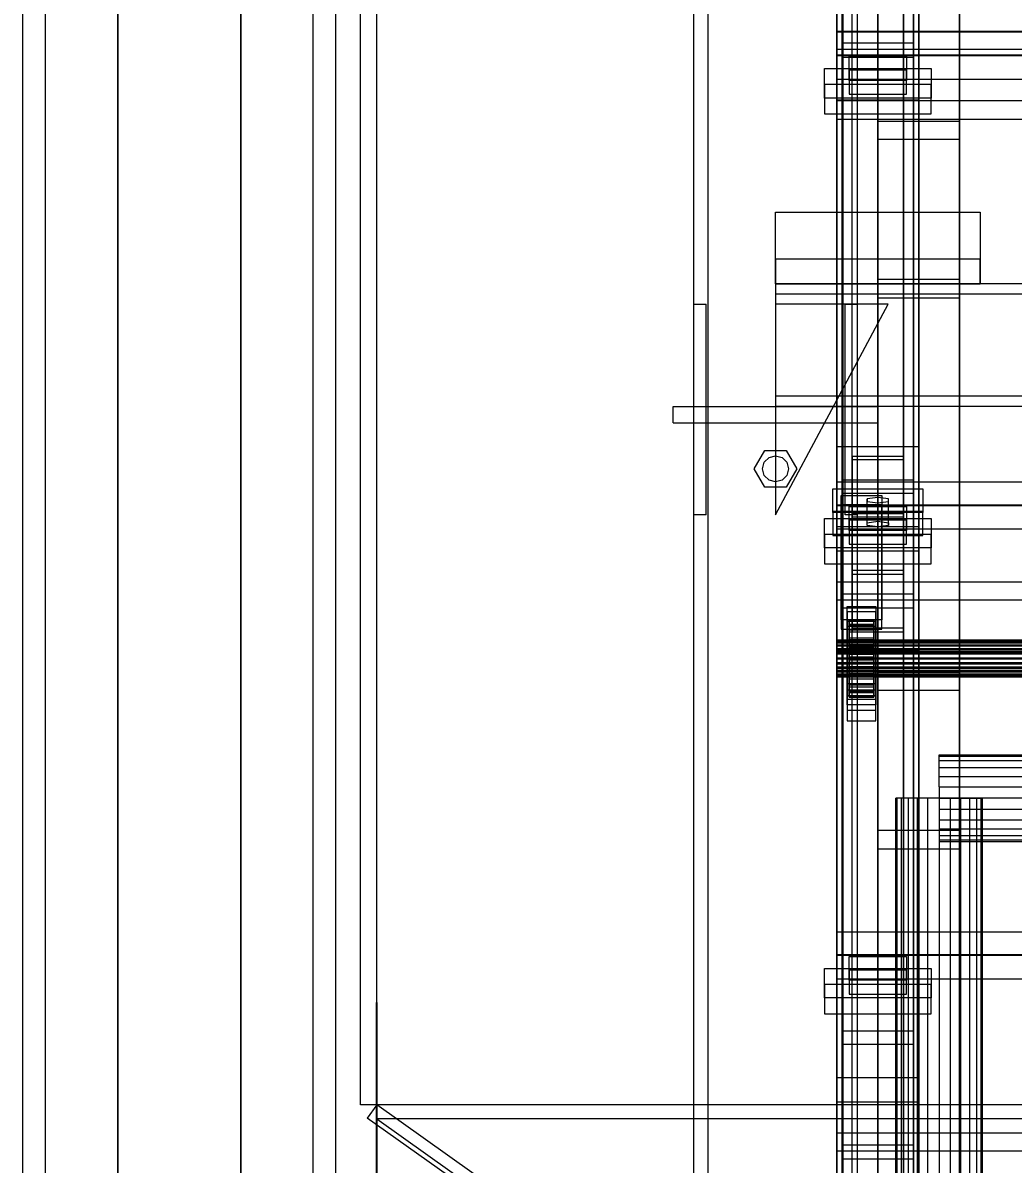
# Model space of a CAD drawing. Header units: millimetres. Extents: x -1970 to 59977, y -65068 to 6837.
# Drawn here: x -1898 to -1414, y -33629 to -33071 of the extents above; entities that cross this region are included whole.
import ezdxf

# ---------------------------------------------------------------- set-up
doc = ezdxf.new("R2010")
doc.units = ezdxf.units.MM
for name, color, linetype, lineweight in [('COTAS_O', 1, 'Continuous', 0), ('frontal_C03', 7, 'Continuous', 0), ('frontal_mezcladora', 7, 'Continuous', 0), ('frontal_tolva', 7, 'Continuous', 0)]:
    doc.layers.add(name, color=color, linetype=linetype, lineweight=lineweight)
doc.dimstyles.new('R19_100', dxfattribs={"dimtxt": 250, "dimasz": 150, "dimexe": 150, "dimexo": 80, "dimgap": 100, "dimtad": 1, "dimtih": 1, "dimtoh": 1, "dimdsep": 46, "dimcen": 0.09, "dimadec": 0, "dimazin": 0, "dimtfac": 1, "dimtdec": 4, "dimtofl": 0, "dimtmove": 0, "dimatfit": 3, "dimfxl": 1, "dimtolj": 1, "dimtzin": 0, "dimarcsym": 0})

# ---------------------------------------------------------------- blocks, each defined once
blk = doc.blocks.new('*D38')
at = {"layer": 'COTAS_O', "color": 0, "lineweight": -2, "transparency": 16777216}
for p, q in [((-1645, -31700), (-875, -31700)), ((-1025, -34250), (-1025, -31850)), ((-1645, -34400), (-875, -34400))]:
    blk.add_line(p, q, dxfattribs=at)
at = {"layer": 'COTAS_O', "color": 0, "transparency": 16777216}
for points in [[(-1050, -31850), (-1000, -31850), (-1025, -31700)], [(-1050, -34250), (-1000, -34250), (-1025, -34400)]]:
    blk.add_solid(points, dxfattribs=at)
at = {"layer": 'Defpoints', "color": 0, "transparency": 16777216}
for p in [(-1725, -31700), (-1025, -31700), (-1725, -34400)]:
    blk.add_point(p, dxfattribs=at)
blk = doc.blocks.new('*D39')
at = {"layer": 'COTAS_O', "color": 0, "lineweight": -2, "transparency": 16777216}
for p, q in [((-1725, -34320), (-1725, -33550)), ((1725, -34320), (1725, -33550)), ((-1575, -33700), (1575, -33700))]:
    blk.add_line(p, q, dxfattribs=at)
at = {"layer": 'COTAS_O', "color": 0, "transparency": 16777216}
for points in [[(-1575, -33675), (-1575, -33725), (-1725, -33700)], [(1575, -33675), (1575, -33725), (1725, -33700)]]:
    blk.add_solid(points, dxfattribs=at)
at = {"layer": 'Defpoints', "color": 0, "transparency": 16777216}
for p in [(1725, -33700), (-1725, -34400), (1725, -34400)]:
    blk.add_point(p, dxfattribs=at)

msp = doc.modelspace()

# ---------------------------------------------------------------- linework, layer by layer
at = {"layer": 'frontal_C03'}
for p, q in [((-1500, -34875.113), (-1500, -32314.944)), ((-1500, -32318.841), (-1500, -34879.011)), ((-1492.5, -33340.464), (-1492.5, -32745.504)), ((-1467.5, -32745.504), (-1467.5, -33340.464)), ((-1497.5, -33080.782), (-1497.5, -32755.314)), ((-1462.5, -32755.314), (-1462.5, -33080.782)), ((-1497.5, -33087.519), (-1497.5, -32762.051)), ((-1462.5, -33087.519), (-1462.5, -32762.051)), ((-1492.5, -33366.821), (-1492.5, -32771.861)), ((-1467.5, -33366.821), (-1467.5, -32771.861)), ((-1480, -33196.342), (-1480, -32849.435)), ((-1440, -32849.435), (-1440, -33196.342)), ((-1480, -32858.418), (-1480, -33205.325)), ((-1440, -33205.325), (-1440, -32858.418)), ((-1500, -33108.512), (-1500, -32883.936)), ((-1460, -33108.512), (-1460, -32883.936)), ((-1570, -35975), (-1570, -32996.942)), ((-1563, -35975), (-1563, -32996.942)), ((-1497, -35975), (-1497, -32996.942)), ((-1490, -35975), (-1490, -32996.942)), ((-1500, -33278.176), (-1500, -33008.685)), ((-1460, -33008.685), (-1460, -33278.176)), ((-1497.5, -33350.274), (-1497.5, -33024.805)), ((-1462.5, -33024.805), (-1462.5, -33350.274)), ((-1497.5, -33357.011), (-1497.5, -33031.542)), ((-1462.5, -33357.011), (-1462.5, -33031.542)), ((-1500, -33317.154), (-1500, -33047.663)), ((-1460, -33317.154), (-1460, -33047.663)), ((-1500, -33059.789), (-1500, -33108.512)), ((-1500, -33329.281), (-1500, -33059.789)), ((-1460, -33108.512), (-1460, -33059.789)), ((-1460, -33059.789), (-1460, -33329.281)), ((-1500, -33083.77), (-1500, -33074.787)), ((-1500, -33074.787), (1500, -33074.787)), ((-1500, -33108.893), (-1500, -33074.787)), ((-1500, -33086.595), (-1500, -33075.187)), ((-1500, -33075.187), (1500, -33075.187)), ((-1500, -33086.88), (-1500, -33075.187)), ((1500, -33083.77), (-1500, -33083.77)), ((-1500, -33083.77), (-1500, -33117.876)), ((-1462.5, -33080.782), (-1497.5, -33080.782)), ((-1497.5, -33080.782), (-1497.5, -33087.519)), ((-1462.5, -33087.519), (-1462.5, -33080.782)), ((1500, -33086.595), (-1500, -33086.595)), ((-1500, -33086.595), (-1500, -33098.289)), ((1500, -33086.88), (-1500, -33086.88)), ((-1500, -33086.88), (-1500, -33098.289)), ((-1497.5, -33087.519), (-1462.5, -33087.519)), ((-1494, -33094.004), (-1494, -33087.267)), ((-1494, -33087.267), (-1466, -33087.267)), ((-1494, -33098.96), (-1494, -33087.267)), ((-1466, -33087.267), (-1466, -33094.004)), ((-1466, -33087.267), (-1466, -33098.96)), ((-1506, -33107.567), (-1506, -33093.194)), ((-1506, -33093.194), (-1454, -33093.194)), ((-1506, -33100.989), (-1506, -33093.194)), ((-1466, -33094.004), (-1494, -33094.004)), ((-1494, -33094.004), (-1494, -33105.698)), ((-1466, -33105.698), (-1466, -33094.004)), ((-1454, -33093.194), (-1454, -33107.567)), ((-1454, -33093.194), (-1454, -33100.989)), ((-1454, -33100.989), (-1506, -33100.989)), ((-1506, -33100.989), (-1506, -33115.362)), ((-1500, -33098.289), (1500, -33098.289)), ((-1466, -33098.96), (-1494, -33098.96)), ((-1494, -33098.96), (-1494, -33105.698)), ((-1466, -33105.698), (-1466, -33098.96)), ((-1454, -33115.362), (-1454, -33100.989)), ((-1454, -33107.567), (-1506, -33107.567)), ((-1506, -33107.567), (-1506, -33115.362)), ((-1494, -33105.698), (-1466, -33105.698)), ((-1454, -33115.362), (-1454, -33107.567)), ((-1500, -33108.512), (-1460, -33108.512)), ((-1500, -33378.004), (-1500, -33108.512)), ((1500, -33108.893), (-1500, -33108.893)), ((-1500, -33108.893), (-1500, -33117.876)), ((-1460, -33378.004), (-1460, -33108.512)), ((-1506, -33115.362), (-1454, -33115.362)), ((-1500, -33117.876), (1500, -33117.876)), ((-1480, -33127.91), (-1480, -33118.927)), ((-1480, -33118.927), (-1440, -33118.927)), ((-1480, -33465.833), (-1480, -33118.927)), ((-1440, -33118.927), (-1440, -33127.91)), ((-1440, -33118.927), (-1440, -33465.833)), ((-1440, -33127.91), (-1480, -33127.91)), ((-1480, -33127.91), (-1480, -33474.816)), ((-1440, -33474.816), (-1440, -33127.91)), ((-1530, -33186.434), (-1530, -33163.387)), ((-1530, -33163.387), (-1430, -33163.387)), ((-1530, -33198.434), (-1530, -33163.387)), ((-1430, -33163.387), (-1430, -33186.434)), ((-1430, -33163.387), (-1430, -33198.434)), ((-1430, -33186.434), (-1530, -33186.434)), ((-1530, -33186.434), (-1530, -33198.434)), ((-1430, -33198.434), (-1430, -33186.434)), ((-1440, -33196.342), (-1480, -33196.342)), ((-1480, -33196.342), (-1480, -33205.325)), ((-1440, -33205.325), (-1440, -33196.342)), ((-1530, -33198.434), (-1530, -33203.434)), ((1530, -33198.434), (-1530, -33198.434)), ((-1530, -33198.434), (-1430, -33198.434)), ((-1570, -33311.434), (-1570, -33208.434)), ((-1570, -33208.434), (-1564, -33208.434)), ((-1564, -33311.434), (-1564, -33208.434)), ((1530, -33203.434), (-1530, -33203.434)), ((-1530, -33203.434), (-1530, -33253.434)), ((-1530, -33311.434), (-1475, -33208.434)), ((-1475, -33208.434), (-1530, -33208.434)), ((-1530, -33208.434), (-1530, -33311.434)), ((-1496, -33311.434), (-1496, -33208.434)), ((-1496, -33208.434), (-1490, -33208.434)), ((-1490, -33311.434), (-1490, -33208.434)), ((-1480, -33205.325), (-1440, -33205.325)), ((-1580, -33258.434), (-1480, -33258.434)), ((-1580, -33266.434), (-1580, -33258.434)), ((-1530, -33253.434), (-1530, -33258.434)), ((1530, -33253.434), (-1530, -33253.434)), ((1530, -33258.434), (-1530, -33258.434)), ((-1480, -33266.434), (-1480, -33258.434)), ((-1580, -33266.434), (-1480, -33266.434)), ((-1570, -33266.434), (-1563, -33266.434)), ((-1570, -35975), (-1570, -33266.434)), ((-1563, -35975), (-1563, -33266.434)), ((-1563, -33266.434), (-1497, -33266.434)), ((-1497, -33266.434), (-1490, -33266.434)), ((-1497, -35975), (-1497, -33266.434)), ((-1490, -35975), (-1490, -33266.434)), ((-1540.4, -33288.934), (-1535.2, -33279.927)), ((-1535.2, -33279.927), (-1524.8, -33279.927)), ((-1524.8, -33279.927), (-1519.6, -33288.934)), ((-1460, -33278.176), (-1500, -33278.176)), ((-1500, -33278.176), (-1500, -33317.154)), ((-1500, -33547.668), (-1500, -33278.176)), ((-1460, -33317.154), (-1460, -33278.176)), ((-1460, -33278.176), (-1460, -33547.668)), ((-1536.4, -33288.934), (-1535.543, -33285.734)), ((-1535.543, -33285.734), (-1533.2, -33283.391)), ((-1533.2, -33283.391), (-1530, -33282.534)), ((-1530, -33282.534), (-1526.8, -33283.391)), ((-1526.8, -33283.391), (-1524.457, -33285.734)), ((-1524.457, -33285.734), (-1523.6, -33288.934)), ((-1492.5, -33312.65), (-1492.5, -33282.68)), ((-1492.5, -33282.68), (-1467.5, -33282.68)), ((-1492.5, -33282.68), (-1492.5, -33338.657)), ((-1467.5, -33284.487), (-1492.5, -33284.487)), ((-1492.5, -33284.487), (-1492.5, -33310.844)), ((-1492.5, -33879.447), (-1492.5, -33284.487)), ((-1467.5, -33282.68), (-1467.5, -33312.65)), ((-1467.5, -33338.657), (-1467.5, -33282.68)), ((-1467.5, -33310.844), (-1467.5, -33284.487)), ((-1467.5, -33284.487), (-1467.5, -33879.447)), ((-1535.2, -33297.94), (-1540.4, -33288.934)), ((-1535.543, -33292.134), (-1536.4, -33288.934)), ((-1533.2, -33294.476), (-1535.543, -33292.134)), ((-1524.457, -33292.134), (-1526.8, -33294.476)), ((-1519.6, -33288.934), (-1524.8, -33297.94)), ((-1523.6, -33288.934), (-1524.457, -33292.134)), ((-1530, -33295.334), (-1533.2, -33294.476)), ((-1526.8, -33294.476), (-1530, -33295.334)), ((-1500, -33306.68), (-1500, -33295.272)), ((-1500, -33295.272), (1500, -33295.272)), ((-1500, -33306.965), (-1500, -33295.272)), ((-1497.5, -33301.034), (-1497.5, -33294.297)), ((-1497.5, -33294.297), (-1462.5, -33294.297)), ((-1497.5, -33619.765), (-1497.5, -33294.297)), ((-1462.5, -33294.297), (-1462.5, -33301.034)), ((-1462.5, -33294.297), (-1462.5, -33619.765)), ((-1524.8, -33297.94), (-1535.2, -33297.94)), ((-1502, -33309.888), (-1502, -33298.659)), ((-1502, -33298.659), (-1458, -33298.659)), ((-1502, -33310.353), (-1502, -33298.659)), ((-1498, -33306.519), (-1498, -33302.028)), ((-1498, -33302.028), (-1478, -33302.028)), ((-1498, -33362.834), (-1498, -33302.028)), ((-1462.5, -33301.034), (-1497.5, -33301.034)), ((-1497.5, -33626.502), (-1497.5, -33301.034)), ((-1480, -33302.926), (-1485.196, -33303.6)), ((-1474.804, -33303.6), (-1480, -33302.926)), ((-1480, -33314.62), (-1480, -33302.926)), ((-1478, -33302.028), (-1478, -33306.519)), ((-1478, -33302.028), (-1478, -33362.834)), ((-1462.5, -33626.502), (-1462.5, -33301.034)), ((-1458, -33298.659), (-1458, -33309.888)), ((-1458, -33298.659), (-1458, -33310.353)), ((1500, -33306.68), (-1500, -33306.68)), ((-1500, -33306.68), (-1500, -33318.373)), ((1500, -33306.965), (-1500, -33306.965)), ((-1500, -33306.965), (-1500, -33318.373)), ((-1478, -33306.519), (-1498, -33306.519)), ((-1498, -33306.519), (-1498, -33367.325)), ((-1494, -33314.089), (-1494, -33307.352)), ((-1494, -33307.352), (-1466, -33307.352)), ((-1494, -33319.045), (-1494, -33307.352)), ((-1485.196, -33303.6), (-1485.196, -33304.947)), ((-1485.196, -33315.293), (-1485.196, -33303.6)), ((-1485.196, -33304.947), (-1480, -33305.621)), ((-1485.196, -33316.641), (-1485.196, -33304.947)), ((-1480, -33305.621), (-1474.804, -33304.947)), ((-1480, -33305.621), (-1480, -33317.314)), ((-1478, -33367.325), (-1478, -33306.519)), ((-1474.804, -33304.947), (-1474.804, -33303.6)), ((-1474.804, -33315.293), (-1474.804, -33303.6)), ((-1474.804, -33316.641), (-1474.804, -33304.947)), ((-1466, -33307.352), (-1466, -33314.089)), ((-1466, -33307.352), (-1466, -33319.045)), ((-1564, -33311.434), (-1570, -33311.434)), ((-1506, -33327.651), (-1506, -33313.278)), ((-1506, -33313.278), (-1454, -33313.278)), ((-1506, -33321.074), (-1506, -33313.278)), ((-1458, -33309.888), (-1502, -33309.888)), ((-1502, -33309.888), (-1502, -33321.581)), ((-1458, -33310.353), (-1502, -33310.353)), ((-1502, -33310.353), (-1502, -33321.581)), ((-1490, -33311.434), (-1496, -33311.434)), ((-1466, -33314.089), (-1494, -33314.089)), ((-1494, -33314.089), (-1494, -33325.782)), ((-1492.5, -33310.844), (-1467.5, -33310.844)), ((-1492.5, -33905.804), (-1492.5, -33310.844)), ((-1467.5, -33312.65), (-1492.5, -33312.65)), ((-1492.5, -33312.65), (-1492.5, -33368.627)), ((-1467.5, -33905.804), (-1467.5, -33310.844)), ((-1467.5, -33312.65), (-1467.5, -33368.627)), ((-1466, -33325.782), (-1466, -33314.089)), ((-1458, -33321.581), (-1458, -33309.888)), ((-1458, -33321.581), (-1458, -33310.353)), ((-1454, -33313.278), (-1454, -33327.651)), ((-1454, -33313.278), (-1454, -33321.074)), ((-1500, -33317.154), (-1460, -33317.154)), ((-1500, -33586.646), (-1500, -33317.154)), ((-1500, -33318.373), (1500, -33318.373)), ((-1466, -33319.045), (-1494, -33319.045)), ((-1494, -33319.045), (-1494, -33325.782)), ((-1485.196, -33315.293), (-1480, -33314.62)), ((-1485.196, -33316.641), (-1485.196, -33315.293)), ((-1480, -33317.314), (-1485.196, -33316.641)), ((-1480, -33314.62), (-1474.804, -33315.293)), ((-1474.804, -33316.641), (-1480, -33317.314)), ((-1474.804, -33315.293), (-1474.804, -33316.641)), ((-1466, -33325.782), (-1466, -33319.045)), ((-1460, -33586.646), (-1460, -33317.154)), ((-1454, -33321.074), (-1506, -33321.074)), ((-1506, -33321.074), (-1506, -33335.447)), ((-1502, -33321.581), (-1458, -33321.581)), ((-1454, -33335.447), (-1454, -33321.074)), ((-1454, -33327.651), (-1506, -33327.651)), ((-1506, -33327.651), (-1506, -33335.447)), ((-1460, -33329.281), (-1500, -33329.281)), ((-1500, -33329.281), (-1500, -33378.004)), ((-1500, -33598.772), (-1500, -33329.281)), ((-1494, -33325.782), (-1466, -33325.782)), ((-1460, -33378.004), (-1460, -33329.281)), ((-1460, -33329.281), (-1460, -33598.772)), ((-1454, -33335.447), (-1454, -33327.651)), ((-1506, -33335.447), (-1454, -33335.447)), ((-1467.5, -33338.657), (-1492.5, -33338.657)), ((-1492.5, -33338.657), (-1492.5, -33368.627)), ((-1492.5, -33366.821), (-1492.5, -33340.464)), ((-1492.5, -33340.464), (-1467.5, -33340.464)), ((-1467.5, -33368.627), (-1467.5, -33338.657)), ((-1467.5, -33340.464), (-1467.5, -33366.821)), ((-1500, -33353.261), (-1500, -33344.278)), ((-1500, -33344.278), (1500, -33344.278)), ((-1500, -33378.384), (-1500, -33344.278)), ((1500, -33353.261), (-1500, -33353.261)), ((-1500, -33353.261), (-1500, -33387.367)), ((-1462.5, -33350.274), (-1497.5, -33350.274)), ((-1497.5, -33350.274), (-1497.5, -33357.011)), ((-1462.5, -33357.011), (-1462.5, -33350.274)), ((-1497.5, -33357.011), (-1462.5, -33357.011)), ((-1495, -33358.936), (-1495, -33356.241)), ((-1495, -33356.241), (-1481, -33356.241)), ((-1495, -33397.168), (-1495, -33356.241)), ((-1481, -33358.936), (-1495, -33358.936)), ((-1495, -33358.936), (-1495, -33399.863)), ((-1481, -33356.241), (-1481, -33358.936)), ((-1481, -33356.241), (-1481, -33397.168)), ((-1481, -33399.863), (-1481, -33358.936)), ((-1478, -33362.834), (-1498, -33362.834)), ((-1498, -33362.834), (-1498, -33367.325)), ((-1495, -33366.122), (-1495, -33363.428)), ((-1495, -33363.428), (-1481, -33363.428)), ((-1495, -33404.355), (-1495, -33363.428)), ((-1494, -33372.651), (-1494, -33362.657)), ((-1494, -33362.657), (-1494, -33363.478)), ((-1494, -33362.657), (-1482, -33362.657)), ((-1494, -33363.131), (-1494, -33362.657)), ((-1494, -33372.875), (-1494, -33363.131)), ((-1494, -33363.131), (-1482, -33363.131)), ((-1494, -33364.866), (-1494, -33363.131)), ((-1494, -33373.04), (-1494, -33363.478)), ((-1494, -33363.478), (-1494, -33365.536)), ((-1494, -33363.478), (-1482, -33363.478)), ((-1482, -33363.478), (-1482, -33362.657)), ((-1482, -33362.657), (-1482, -33372.651)), ((-1482, -33362.657), (-1482, -33363.131)), ((-1482, -33363.131), (-1482, -33372.875)), ((-1482, -33363.131), (-1482, -33364.866)), ((-1482, -33365.536), (-1482, -33363.478)), ((-1482, -33363.478), (-1482, -33373.04)), ((-1481, -33363.428), (-1481, -33366.122)), ((-1481, -33363.428), (-1481, -33404.355)), ((-1478, -33367.325), (-1478, -33362.834)), ((-1498, -33367.325), (-1478, -33367.325)), ((-1481, -33366.122), (-1495, -33366.122)), ((-1495, -33366.122), (-1495, -33407.05)), ((-1494, -33373.697), (-1494, -33364.866)), ((-1494, -33364.866), (-1482, -33364.866)), ((-1494, -33367.745), (-1494, -33364.866)), ((-1494, -33374.015), (-1494, -33365.536)), ((-1494, -33365.536), (-1494, -33368.693)), ((-1494, -33365.536), (-1482, -33365.536)), ((-1494, -33375.061), (-1494, -33367.745)), ((-1494, -33367.745), (-1482, -33367.745)), ((-1494, -33371.571), (-1494, -33367.745)), ((-1494, -33375.51), (-1494, -33368.693)), ((-1494, -33368.693), (-1494, -33372.732)), ((-1494, -33368.693), (-1482, -33368.693)), ((-1467.5, -33366.821), (-1492.5, -33366.821)), ((-1492.5, -33368.627), (-1467.5, -33368.627)), ((-1482, -33364.866), (-1482, -33373.697)), ((-1482, -33364.866), (-1482, -33367.745)), ((-1482, -33368.693), (-1482, -33365.536)), ((-1482, -33365.536), (-1482, -33374.015)), ((-1482, -33367.745), (-1482, -33375.061)), ((-1482, -33367.745), (-1482, -33371.571)), ((-1482, -33372.732), (-1482, -33368.693)), ((-1482, -33368.693), (-1482, -33375.51)), ((-1481, -33407.05), (-1481, -33366.122)), ((-1500, -33372.875), (-1500, -33372.651)), ((-1500, -33372.651), (-1500, -33373.04)), ((-1500, -33372.651), (1500, -33372.651)), ((-1500, -33373.697), (-1500, -33372.875)), ((-1500, -33372.875), (1500, -33372.875)), ((-1500, -33373.04), (-1500, -33374.015)), ((-1500, -33373.04), (1500, -33373.04)), ((-1500, -33375.061), (-1500, -33373.697)), ((-1500, -33373.697), (1500, -33373.697)), ((-1500, -33374.015), (-1500, -33375.51)), ((-1500, -33374.015), (1500, -33374.015)), ((-1500, -33376.873), (-1500, -33375.061)), ((-1500, -33375.061), (1500, -33375.061)), ((-1500, -33375.51), (-1500, -33377.423)), ((-1500, -33375.51), (1500, -33375.51)), ((-1494, -33376.873), (-1494, -33371.571)), ((-1494, -33371.571), (-1482, -33371.571)), ((-1494, -33376.083), (-1494, -33371.571)), ((-1494, -33373.04), (-1494, -33372.651)), ((-1482, -33372.651), (-1494, -33372.651)), ((-1494, -33372.651), (-1494, -33372.875)), ((-1494, -33377.423), (-1494, -33372.732)), ((-1494, -33372.732), (-1494, -33377.378)), ((-1494, -33372.732), (-1482, -33372.732)), ((-1482, -33372.875), (-1494, -33372.875)), ((-1494, -33372.875), (-1494, -33373.697)), ((-1494, -33374.015), (-1494, -33373.04)), ((-1482, -33373.04), (-1494, -33373.04)), ((-1482, -33373.697), (-1494, -33373.697)), ((-1494, -33373.697), (-1494, -33375.061)), ((-1494, -33375.51), (-1494, -33374.015)), ((-1482, -33374.015), (-1494, -33374.015)), ((-1482, -33375.061), (-1494, -33375.061)), ((-1494, -33375.061), (-1494, -33376.873)), ((-1494, -33377.423), (-1494, -33375.51)), ((-1482, -33375.51), (-1494, -33375.51)), ((-1482, -33371.571), (-1482, -33376.873)), ((-1482, -33371.571), (-1482, -33376.083)), ((-1482, -33372.651), (-1482, -33373.04)), ((-1482, -33372.875), (-1482, -33372.651)), ((-1482, -33377.378), (-1482, -33372.732)), ((-1482, -33372.732), (-1482, -33377.423)), ((-1482, -33373.697), (-1482, -33372.875)), ((-1482, -33373.04), (-1482, -33374.015)), ((-1482, -33375.061), (-1482, -33373.697)), ((-1482, -33374.015), (-1482, -33375.51)), ((-1482, -33376.873), (-1482, -33375.061)), ((-1482, -33375.51), (-1482, -33377.423)), ((-1500, -33379.011), (-1500, -33376.873)), ((-1500, -33376.873), (1500, -33376.873)), ((-1500, -33377.423), (-1500, -33379.624)), ((-1500, -33377.423), (1500, -33377.423)), ((-1500, -33378.004), (-1460, -33378.004)), ((-1500, -33647.495), (-1500, -33378.004)), ((1500, -33378.384), (-1500, -33378.384)), ((-1500, -33378.384), (-1500, -33387.367)), ((-1500, -33381.328), (-1500, -33379.011)), ((-1500, -33379.011), (1500, -33379.011)), ((-1500, -33379.624), (-1500, -33381.963)), ((1500, -33379.624), (-1500, -33379.624)), ((-1500, -33383.667), (-1500, -33381.328)), ((-1500, -33381.328), (1500, -33381.328)), ((-1494, -33379.011), (-1494, -33376.083)), ((-1494, -33376.083), (-1482, -33376.083)), ((-1494, -33380.975), (-1494, -33376.083)), ((-1482, -33376.873), (-1494, -33376.873)), ((-1494, -33376.873), (-1494, -33379.011)), ((-1494, -33377.378), (-1494, -33379.624)), ((-1482, -33377.378), (-1494, -33377.378)), ((-1494, -33377.378), (-1494, -33382.316)), ((-1494, -33379.624), (-1494, -33377.423)), ((-1482, -33377.423), (-1494, -33377.423)), ((-1482, -33379.011), (-1494, -33379.011)), ((-1494, -33379.011), (-1494, -33381.328)), ((-1494, -33379.624), (-1482, -33379.624)), ((-1494, -33381.963), (-1494, -33379.624)), ((-1494, -33381.328), (-1494, -33380.975)), ((-1494, -33380.975), (-1482, -33380.975)), ((-1494, -33385.912), (-1494, -33380.975)), ((-1482, -33381.328), (-1494, -33381.328)), ((-1494, -33381.328), (-1494, -33383.667)), ((-1482, -33376.083), (-1482, -33379.011)), ((-1482, -33376.083), (-1482, -33380.975)), ((-1482, -33379.011), (-1482, -33376.873)), ((-1482, -33379.624), (-1482, -33377.378)), ((-1482, -33382.316), (-1482, -33377.378)), ((-1482, -33377.423), (-1482, -33379.624)), ((-1482, -33381.328), (-1482, -33379.011)), ((-1482, -33379.624), (-1482, -33381.963)), ((-1482, -33380.975), (-1482, -33381.328)), ((-1482, -33380.975), (-1482, -33385.912)), ((-1482, -33383.667), (-1482, -33381.328)), ((-1460, -33647.495), (-1460, -33378.004)), ((-1500, -33381.963), (-1500, -33384.28)), ((-1500, -33381.963), (1500, -33381.963)), ((-1500, -33385.868), (-1500, -33383.667)), ((-1500, -33383.667), (1500, -33383.667)), ((-1500, -33384.28), (-1500, -33386.418)), ((-1500, -33384.28), (1500, -33384.28)), ((-1500, -33387.781), (-1500, -33385.868)), ((-1500, -33385.868), (1500, -33385.868)), ((-1500, -33386.418), (-1500, -33388.23)), ((-1500, -33386.418), (1500, -33386.418)), ((-1494, -33384.28), (-1494, -33381.963)), ((-1494, -33381.963), (-1494, -33382.316)), ((-1482, -33381.963), (-1494, -33381.963)), ((-1494, -33382.316), (-1494, -33387.207)), ((-1494, -33382.316), (-1482, -33382.316)), ((-1494, -33383.667), (-1494, -33385.912)), ((-1482, -33383.667), (-1494, -33383.667)), ((-1494, -33383.667), (-1494, -33385.868)), ((-1494, -33386.418), (-1494, -33384.28)), ((-1494, -33384.28), (-1494, -33387.207)), ((-1482, -33384.28), (-1494, -33384.28)), ((-1494, -33385.868), (-1494, -33390.559)), ((-1482, -33385.868), (-1494, -33385.868)), ((-1494, -33385.868), (-1494, -33387.781)), ((-1494, -33385.912), (-1482, -33385.912)), ((-1494, -33390.559), (-1494, -33385.912)), ((-1494, -33388.23), (-1494, -33386.418)), ((-1494, -33386.418), (-1494, -33391.72)), ((-1482, -33386.418), (-1494, -33386.418)), ((-1482, -33382.316), (-1482, -33381.963)), ((-1482, -33381.963), (-1482, -33384.28)), ((-1482, -33387.207), (-1482, -33382.316)), ((-1482, -33385.912), (-1482, -33383.667)), ((-1482, -33385.868), (-1482, -33383.667)), ((-1482, -33387.207), (-1482, -33384.28)), ((-1482, -33384.28), (-1482, -33386.418)), ((-1482, -33390.559), (-1482, -33385.868)), ((-1482, -33387.781), (-1482, -33385.868)), ((-1482, -33385.912), (-1482, -33390.559)), ((-1482, -33391.72), (-1482, -33386.418)), ((-1482, -33386.418), (-1482, -33388.23)), ((-1500, -33387.367), (1500, -33387.367)), ((-1500, -33389.276), (-1500, -33387.781)), ((-1500, -33387.781), (1500, -33387.781)), ((-1500, -33388.23), (-1500, -33389.594)), ((-1500, -33388.23), (1500, -33388.23)), ((-1500, -33390.251), (-1500, -33389.276)), ((-1500, -33389.276), (1500, -33389.276)), ((-1500, -33389.594), (-1500, -33390.416)), ((-1500, -33389.594), (1500, -33389.594)), ((-1500, -33390.64), (-1500, -33390.251)), ((-1500, -33390.251), (1500, -33390.251)), ((-1500, -33390.416), (-1500, -33390.64)), ((-1500, -33390.416), (1500, -33390.416)), ((-1500, -33390.64), (1500, -33390.64)), ((-1494, -33387.207), (-1494, -33391.72)), ((-1494, -33387.207), (-1482, -33387.207)), ((-1494, -33387.781), (-1494, -33394.598)), ((-1482, -33387.781), (-1494, -33387.781)), ((-1494, -33387.781), (-1494, -33389.276)), ((-1494, -33389.594), (-1494, -33388.23)), ((-1494, -33388.23), (-1494, -33395.546)), ((-1482, -33388.23), (-1494, -33388.23)), ((-1494, -33389.276), (-1494, -33397.754)), ((-1482, -33389.276), (-1494, -33389.276)), ((-1494, -33389.276), (-1494, -33390.251)), ((-1494, -33390.416), (-1494, -33389.594)), ((-1494, -33389.594), (-1494, -33398.425)), ((-1482, -33389.594), (-1494, -33389.594)), ((-1494, -33390.251), (-1494, -33399.813)), ((-1482, -33390.251), (-1494, -33390.251)), ((-1494, -33390.251), (-1494, -33390.64)), ((-1494, -33390.64), (-1494, -33390.416)), ((-1494, -33390.416), (-1494, -33400.16)), ((-1482, -33390.416), (-1494, -33390.416)), ((-1494, -33390.559), (-1482, -33390.559)), ((-1494, -33394.598), (-1494, -33390.559)), ((-1494, -33390.64), (-1494, -33400.634)), ((-1482, -33390.64), (-1494, -33390.64)), ((-1494, -33391.72), (-1494, -33395.546)), ((-1494, -33391.72), (-1482, -33391.72)), ((-1482, -33391.72), (-1482, -33387.207)), ((-1482, -33394.598), (-1482, -33387.781)), ((-1482, -33389.276), (-1482, -33387.781)), ((-1482, -33395.546), (-1482, -33388.23)), ((-1482, -33388.23), (-1482, -33389.594)), ((-1482, -33397.754), (-1482, -33389.276)), ((-1482, -33390.251), (-1482, -33389.276)), ((-1482, -33398.425), (-1482, -33389.594)), ((-1482, -33389.594), (-1482, -33390.416)), ((-1482, -33399.813), (-1482, -33390.251)), ((-1482, -33390.64), (-1482, -33390.251)), ((-1482, -33400.16), (-1482, -33390.416)), ((-1482, -33390.416), (-1482, -33390.64)), ((-1482, -33390.559), (-1482, -33394.598)), ((-1482, -33400.634), (-1482, -33390.64)), ((-1482, -33395.546), (-1482, -33391.72)), ((-1480, -33397.401), (-1480, -33388.418)), ((-1480, -33388.418), (-1440, -33388.418)), ((-1480, -33735.325), (-1480, -33388.418)), ((-1440, -33388.418), (-1440, -33397.401)), ((-1440, -33388.418), (-1440, -33735.325)), ((-1495, -33404.351), (-1495, -33394.02)), ((-1495, -33394.02), (-1481, -33394.02)), ((-1495, -33401.816), (-1495, -33394.02)), ((-1481, -33397.168), (-1495, -33397.168)), ((-1495, -33397.168), (-1495, -33399.863)), ((-1494, -33394.598), (-1482, -33394.598)), ((-1494, -33397.754), (-1494, -33394.598)), ((-1494, -33395.546), (-1494, -33398.425)), ((-1494, -33395.546), (-1482, -33395.546)), ((-1494, -33397.754), (-1482, -33397.754)), ((-1494, -33399.813), (-1494, -33397.754)), ((-1482, -33394.598), (-1482, -33397.754)), ((-1482, -33398.425), (-1482, -33395.546)), ((-1482, -33397.754), (-1482, -33399.813)), ((-1481, -33394.02), (-1481, -33404.351)), ((-1481, -33394.02), (-1481, -33401.816)), ((-1481, -33399.863), (-1481, -33397.168)), ((-1440, -33397.401), (-1480, -33397.401)), ((-1480, -33397.401), (-1480, -33744.308)), ((-1440, -33744.308), (-1440, -33397.401)), ((-1495, -33399.863), (-1481, -33399.863)), ((-1481, -33401.816), (-1495, -33401.816)), ((-1495, -33401.816), (-1495, -33412.147)), ((-1494, -33398.425), (-1494, -33400.16)), ((-1494, -33398.425), (-1482, -33398.425)), ((-1494, -33399.813), (-1482, -33399.813)), ((-1494, -33400.634), (-1494, -33399.813)), ((-1494, -33400.16), (-1494, -33400.634)), ((-1494, -33400.16), (-1482, -33400.16)), ((-1494, -33400.634), (-1482, -33400.634)), ((-1482, -33400.16), (-1482, -33398.425)), ((-1482, -33399.813), (-1482, -33400.634)), ((-1482, -33400.634), (-1482, -33400.16)), ((-1481, -33412.147), (-1481, -33401.816)), ((-1495, -33404.351), (-1495, -33412.147)), ((-1481, -33404.355), (-1495, -33404.355)), ((-1495, -33404.355), (-1495, -33407.05)), ((-1495, -33407.05), (-1481, -33407.05)), ((-1481, -33412.147), (-1481, -33404.351)), ((-1481, -33407.05), (-1481, -33404.355)), ((-1495, -33412.147), (-1481, -33412.147)), ((-1440, -33465.833), (-1480, -33465.833)), ((-1480, -33465.833), (-1480, -33474.816)), ((-1440, -33474.816), (-1440, -33465.833)), ((-1480, -33474.816), (-1440, -33474.816)), ((-1500, -33526.765), (-1500, -33515.356)), ((-1500, -33515.356), (1500, -33515.356)), ((-1500, -33527.05), (-1500, -33515.356)), ((1500, -33526.765), (-1500, -33526.765)), ((-1500, -33526.765), (-1500, -33538.458)), ((1500, -33527.05), (-1500, -33527.05)), ((-1500, -33527.05), (-1500, -33538.458)), ((-1494, -33534.174), (-1494, -33527.436)), ((-1494, -33527.436), (-1466, -33527.436)), ((-1494, -33539.13), (-1494, -33527.436)), ((-1466, -33527.436), (-1466, -33534.174)), ((-1466, -33527.436), (-1466, -33539.13)), ((-1506, -33547.736), (-1506, -33533.363)), ((-1506, -33533.363), (-1454, -33533.363)), ((-1506, -33541.159), (-1506, -33533.363)), ((-1466, -33534.174), (-1494, -33534.174)), ((-1494, -33534.174), (-1494, -33545.867)), ((-1466, -33545.867), (-1466, -33534.174)), ((-1454, -33533.363), (-1454, -33547.736)), ((-1454, -33533.363), (-1454, -33541.159)), ((-1454, -33541.159), (-1506, -33541.159)), ((-1506, -33541.159), (-1506, -33555.532)), ((-1500, -33538.458), (1500, -33538.458)), ((-1466, -33539.13), (-1494, -33539.13)), ((-1494, -33539.13), (-1494, -33545.867)), ((-1466, -33545.867), (-1466, -33539.13)), ((-1454, -33555.532), (-1454, -33541.159)), ((-1454, -33547.736), (-1506, -33547.736)), ((-1506, -33547.736), (-1506, -33555.532)), ((-1460, -33547.668), (-1500, -33547.668)), ((-1500, -33547.668), (-1500, -33586.646)), ((-1500, -33817.159), (-1500, -33547.668)), ((-1494, -33545.867), (-1466, -33545.867)), ((-1460, -33586.646), (-1460, -33547.668)), ((-1460, -33547.668), (-1460, -33817.159)), ((-1454, -33555.532), (-1454, -33547.736)), ((-1506, -33555.532), (-1454, -33555.532)), ((-1497.5, -33570.525), (-1497.5, -33563.788)), ((-1497.5, -33563.788), (-1462.5, -33563.788)), ((-1497.5, -33889.257), (-1497.5, -33563.788)), ((-1462.5, -33563.788), (-1462.5, -33570.525)), ((-1462.5, -33563.788), (-1462.5, -33889.257)), ((-1462.5, -33570.525), (-1497.5, -33570.525)), ((-1497.5, -33895.994), (-1497.5, -33570.525)), ((-1462.5, -33895.994), (-1462.5, -33570.525)), ((-1500, -33586.646), (-1460, -33586.646)), ((-1500, -33856.137), (-1500, -33586.646)), ((-1460, -33856.137), (-1460, -33586.646)), ((-1460, -33598.772), (-1500, -33598.772)), ((-1500, -33598.772), (-1500, -33647.495)), ((-1500, -33868.264), (-1500, -33598.772)), ((-1460, -33647.495), (-1460, -33598.772)), ((-1460, -33598.772), (-1460, -33868.264)), ((-1500, -33622.753), (-1500, -33613.77)), ((-1500, -33613.77), (1500, -33613.77)), ((-1500, -33647.876), (-1500, -33613.77)), ((-1462.5, -33619.765), (-1497.5, -33619.765)), ((-1497.5, -33619.765), (-1497.5, -33626.502)), ((-1462.5, -33626.502), (-1462.5, -33619.765)), ((1500, -33622.753), (-1500, -33622.753)), ((-1500, -33622.753), (-1500, -33656.859)), ((-1497.5, -33626.502), (-1462.5, -33626.502))]:
    msp.add_line(p, q, dxfattribs=at)
at = {"layer": 'frontal_mezcladora'}
for p, q in [((-1450, -33429.522), (-1450, -33428.8)), ((-1450, -33428.8), (-160, -33428.8)), ((-1450, -33431.64), (-1450, -33429.522)), ((-1450, -33429.522), (-160, -33429.522)), ((-1450, -33435.009), (-1450, -33431.64)), ((-1450, -33431.64), (-160, -33431.64)), ((-1450, -33439.4), (-1450, -33435.009)), ((-1450, -33435.009), (-160, -33435.009)), ((-1450, -33444.513), (-1450, -33439.4)), ((-1450, -33439.4), (-160, -33439.4)), ((-1450, -33444.513), (-1450, -33450)), ((-1450, -33444.513), (-160, -33444.513)), ((-1470.478, -33450), (-1471.2, -33450)), ((-1471.2, -34900), (-1471.2, -33450)), ((-1468.36, -33450), (-1470.478, -33450)), ((-1470.478, -34900), (-1470.478, -33450)), ((-1464.991, -33450), (-1468.36, -33450)), ((-1468.36, -34900), (-1468.36, -33450)), ((-1460.6, -33450), (-1464.991, -33450)), ((-1464.991, -34900), (-1464.991, -33450)), ((-1455.487, -33450), (-1460.6, -33450)), ((-1460.6, -34900), (-1460.6, -33450)), ((-1450, -33450), (-1455.487, -33450)), ((-1455.487, -34900), (-1455.487, -33450)), ((-1450, -33450), (-1444.513, -33450)), ((-1450, -33450), (-1450, -34900)), ((-1450, -33450), (-1450, -33455.487)), ((-160, -33450), (-1450, -33450)), ((-1444.513, -33450), (-1439.4, -33450)), ((-1444.513, -34900), (-1444.513, -33450)), ((-1439.4, -33450), (-1435.009, -33450)), ((-1439.4, -34900), (-1439.4, -33450)), ((-1435.009, -33450), (-1431.64, -33450)), ((-1435.009, -34900), (-1435.009, -33450)), ((-1431.64, -33450), (-1429.522, -33450)), ((-1431.64, -34900), (-1431.64, -33450)), ((-1429.522, -33450), (-1428.8, -33450)), ((-1429.522, -34900), (-1429.522, -33450)), ((-1428.8, -34900), (-1428.8, -33450)), ((-1450, -33455.487), (-1450, -33460.6)), ((-1450, -33455.487), (-160, -33455.487)), ((-1450, -33460.6), (-1450, -33464.991)), ((-1450, -33460.6), (-160, -33460.6)), ((-1450, -33464.991), (-1450, -33468.36)), ((-1450, -33464.991), (-160, -33464.991)), ((-1450, -33468.36), (-1450, -33470.478)), ((-1450, -33468.36), (-160, -33468.36)), ((-1450, -33470.478), (-1450, -33471.2)), ((-1450, -33470.478), (-160, -33470.478)), ((-1450, -33471.2), (-160, -33471.2))]:
    msp.add_line(p, q, dxfattribs=at)
at = {"layer": 'frontal_tolva'}
for p, q in [((-1898, -35980), (-1898, -32700)), ((-1887, -35980), (-1887, -32700)), ((-1756, -35980), (-1756, -32700)), ((-1745, -35980), (-1745, -32700)), ((-1733, -33600), (-1733, -32700)), ((-1725, -33600), (-1725, -32700)), ((-1851.5, -34332.806), (-1851.5, -32835.806)), ((-1791.5, -32835.806), (-1791.5, -34332.806)), ((-1851.5, -32870.194), (-1851.5, -34367.194)), ((-1791.5, -34367.194), (-1791.5, -32870.194)), ((-1725, -33600), (-1733, -33600)), ((-1725, -33600), (-1729.636, -33606.52)), ((1725, -33600), (-1725, -33600)), ((-600, -34400), (-1725, -33600)), ((-1725, -33600), (-1725, -33606.849)), ((-604.636, -34406.52), (-1729.636, -33606.52)), ((1725, -33606.849), (-1725, -33606.849)), ((-1725, -33606.849), (-600, -34406.849))]:
    msp.add_line(p, q, dxfattribs=at)

# ---------------------------------------------------------------- dimensions: what is measured, and where the dimension line sits
at = {"layer": 'COTAS_O'}
for p2, distance, picture, middle in [((-1725, -31700), -700, '*D38', (-1025, -33050)), ((1725, -34400), 700, '*D39', (0, -33700))]:
    dim = msp.add_aligned_dim(p1=(-1725, -34400), p2=p2, distance=distance, text='<> O', dimstyle='R19_100', dxfattribs=at)
    dim.commit()
    dim.dimension.update_dxf_attribs({"geometry": picture, "text_midpoint": middle})

doc.saveas('drawing.dxf')
